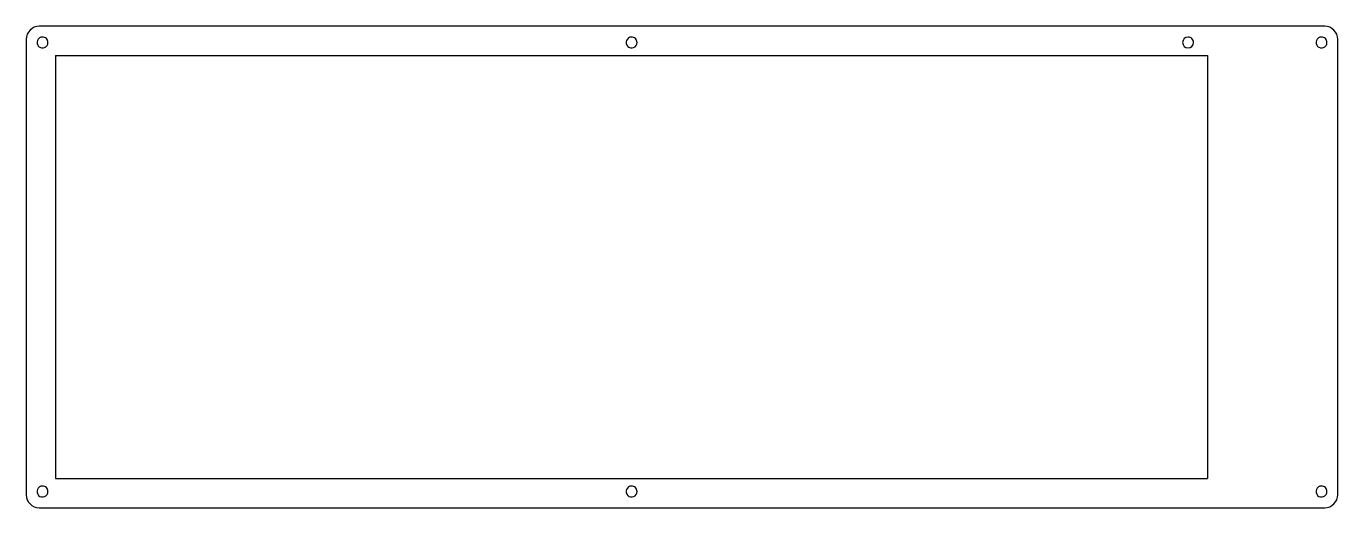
# Model space of a CAD drawing. Extents: x 0 to 240, y -88 to 0.
import ezdxf

# ---------------------------------------------------------------- set-up
doc = ezdxf.new("R2010")
doc.units = 0
doc.layers.get('0').update_dxf_attribs({"linetype": 'CONTINUOUS'})

msp = doc.modelspace()

# ---------------------------------------------------------------- linework, layer by layer
at = {"color": 7}
for points in [[(237.5535, 0.496235), (2.40538, 0.496235)], [(237.5535, 0.496235), (235.17352, 0.496235)], [(0.02286, -1.883745), (0.02286, -85.228765)], [(239.93602, -85.228765), (239.93602, -1.883745)], [(5.38226, -4.860625), (216.12352, -4.860625)], [(5.38226, -4.860625), (5.38226, -82.251885)], [(216.12352, -4.860625), (216.12352, -82.251885)], [(5.38226, -82.251885), (216.12352, -82.251885)], [(2.40538, -87.608745), (237.5535, -87.608745)]]:
    msp.add_lwpolyline(points, dxfattribs=at)
for points in [[(3.001569, -1.481254)], [(110.753144, -1.481254)], [(212.551772, -1.481254)], [(236.959648, -1.481254)], [(3.001569, -83.634405)], [(110.753144, -83.634405)], [(236.959648, -83.634405)]]:
    msp.add_lwpolyline(points, close=True, dxfattribs=at)
for points in [[(2.406261, 0.49531), (1.774711, 0.49531), (1.169027, 0.244428), (0.722454, -0.202147)], [(239.238735, -0.20206), (238.792109, 0.244521), (238.186363, 0.495375), (237.55477, 0.49531)], [(0.722454, -0.202147), (0.275881, -0.648721), (0.025, -1.254405), (0.025001, -1.885955)], [(2.077689, -2.098571), (1.922908, -2.472246), (2.008463, -2.902364), (2.294462, -3.188362)], [(3.001569, -1.481254), (2.597106, -1.481254), (2.23247, -1.724897), (2.077689, -2.098571)], [(3.708676, -1.774148), (3.521139, -1.586611), (3.266785, -1.481254), (3.001569, -1.481254)], [(4.001569, -2.481255), (4.001569, -2.216038), (3.896212, -1.961684), (3.708676, -1.774148)], [(109.829264, -2.098571), (109.674483, -2.472246), (109.760039, -2.902364), (110.046037, -3.188362)], [(110.753144, -1.481254), (110.348682, -1.481254), (109.984045, -1.724897), (109.829264, -2.098571)], [(111.460251, -1.774148), (111.272715, -1.586611), (111.018361, -1.481254), (110.753144, -1.481254)], [(111.753145, -2.481255), (111.753145, -2.216038), (111.647788, -1.961684), (111.460251, -1.774148)], [(212.551772, -1.481254), (211.999487, -1.481254), (211.551771, -1.92897), (211.551771, -2.481255)], [(213.258879, -1.774148), (213.071343, -1.586611), (212.816989, -1.481254), (212.551772, -1.481254)], [(213.551773, -2.481255), (213.551773, -2.216038), (213.446416, -1.961684), (213.258879, -1.774148)], [(236.035768, -2.098571), (235.880987, -2.472246), (235.966543, -2.902364), (236.252541, -3.188362)], [(236.959648, -1.481254), (236.555186, -1.481254), (236.190549, -1.724897), (236.035768, -2.098571)], [(237.666755, -1.774148), (237.479219, -1.586611), (237.224865, -1.481254), (236.959648, -1.481254)], [(237.959649, -2.481255), (237.959649, -2.216038), (237.854292, -1.961684), (237.666755, -1.774148)], [(239.936274, -1.885955), (239.936275, -1.254362), (239.68536, -0.648641), (239.238735, -0.20206)], [(2.294462, -3.188362), (2.58046, -3.47436), (3.010578, -3.559916), (3.384252, -3.405135)], [(3.384252, -3.405135), (3.757927, -3.250354), (4.001569, -2.885717), (4.001569, -2.481255)], [(110.046037, -3.188362), (110.332035, -3.47436), (110.762153, -3.559916), (111.135828, -3.405135)], [(111.135828, -3.405135), (111.509502, -3.250354), (111.753145, -2.885717), (111.753145, -2.481255)], [(211.551771, -2.481255), (211.551771, -3.03354), (211.999487, -3.481255), (212.551772, -3.481255)], [(212.551772, -3.481255), (213.104057, -3.481255), (213.551773, -3.03354), (213.551773, -2.481255)], [(236.252541, -3.188362), (236.538539, -3.47436), (236.968657, -3.559916), (237.342332, -3.405135)], [(237.342332, -3.405135), (237.716006, -3.250354), (237.959649, -2.885717), (237.959649, -2.481255)], [(3.001569, -83.634405), (2.597106, -83.634405), (2.23247, -83.878047), (2.077689, -84.251722)], [(3.708676, -83.927298), (3.521139, -83.739762), (3.266785, -83.634405), (3.001569, -83.634405)], [(4.001569, -84.634405), (4.001569, -84.369189), (3.896212, -84.114835), (3.708676, -83.927298)], [(110.753144, -83.634405), (110.348682, -83.634405), (109.984045, -83.878047), (109.829264, -84.251722)], [(111.460251, -83.927298), (111.272715, -83.739762), (111.018361, -83.634405), (110.753144, -83.634405)], [(111.753145, -84.634405), (111.753145, -84.369189), (111.647788, -84.114835), (111.460251, -83.927298)], [(236.959648, -83.634405), (236.555186, -83.634405), (236.190549, -83.878047), (236.035768, -84.251722)], [(237.666755, -83.927298), (237.479219, -83.739762), (237.224865, -83.634405), (236.959648, -83.634405)], [(237.959649, -84.634405), (237.959649, -84.369189), (237.854292, -84.114835), (237.666755, -83.927298)], [(0.025009, -85.229781), (0.025015, -86.544911), (1.091139, -87.611031), (2.406269, -87.611031)], [(2.077689, -84.251722), (1.922908, -84.625396), (2.008463, -85.055514), (2.294462, -85.341512)], [(2.294462, -85.341512), (2.58046, -85.627511), (3.010578, -85.713066), (3.384252, -85.558285)], [(3.384252, -85.558285), (3.757927, -85.403504), (4.001569, -85.038868), (4.001569, -84.634405)], [(109.829264, -84.251722), (109.674483, -84.625396), (109.760039, -85.055514), (110.046037, -85.341512)], [(110.046037, -85.341512), (110.332035, -85.627511), (110.762153, -85.713066), (111.135828, -85.558285)], [(111.135828, -85.558285), (111.509502, -85.403504), (111.753145, -85.038868), (111.753145, -84.634405)], [(236.035768, -84.251722), (235.880987, -84.625396), (235.966543, -85.055514), (236.252541, -85.341512)], [(236.252541, -85.341512), (236.538539, -85.627511), (236.968657, -85.713066), (237.342332, -85.558285)], [(237.342332, -85.558285), (237.716006, -85.403504), (237.959649, -85.038868), (237.959649, -84.634405)], [(239.238729, -86.913666), (239.685355, -86.467088), (239.936271, -85.861371), (239.936274, -85.229781)], [(237.55477, -87.611031), (238.18636, -87.611096), (238.792104, -87.360244), (239.238729, -86.913666)]]:
    msp.add_open_spline(points, degree=3, dxfattribs=at)

doc.saveas('drawing.dxf')
